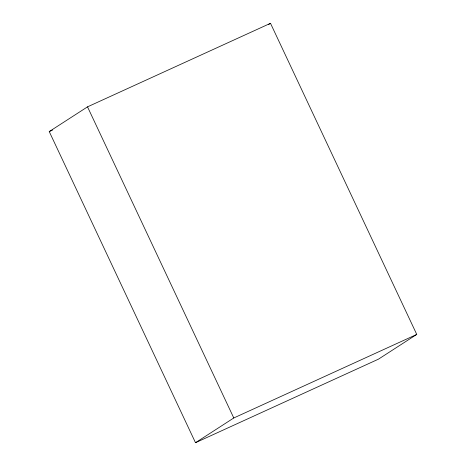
<?xml version="1.0" encoding="UTF-8"?>
<svg xmlns="http://www.w3.org/2000/svg" width="466" height="466" viewBox="0 0 466 466"><rect width="100%" height="100%" fill="white"/><g stroke="black" fill="none" stroke-linecap="round" stroke-linejoin="round"><path stroke-width="0.7" d="M49.239 131.575L87.521 106.848L270.496 23.3L416.761 334.425L378.479 359.152L195.504 442.7L49.239 131.575L52.542 130.066M268.672 24.477L270.496 23.3M195.504 442.7L233.786 417.973L416.761 334.425M87.521 106.848L233.786 417.973"/></g></svg>
